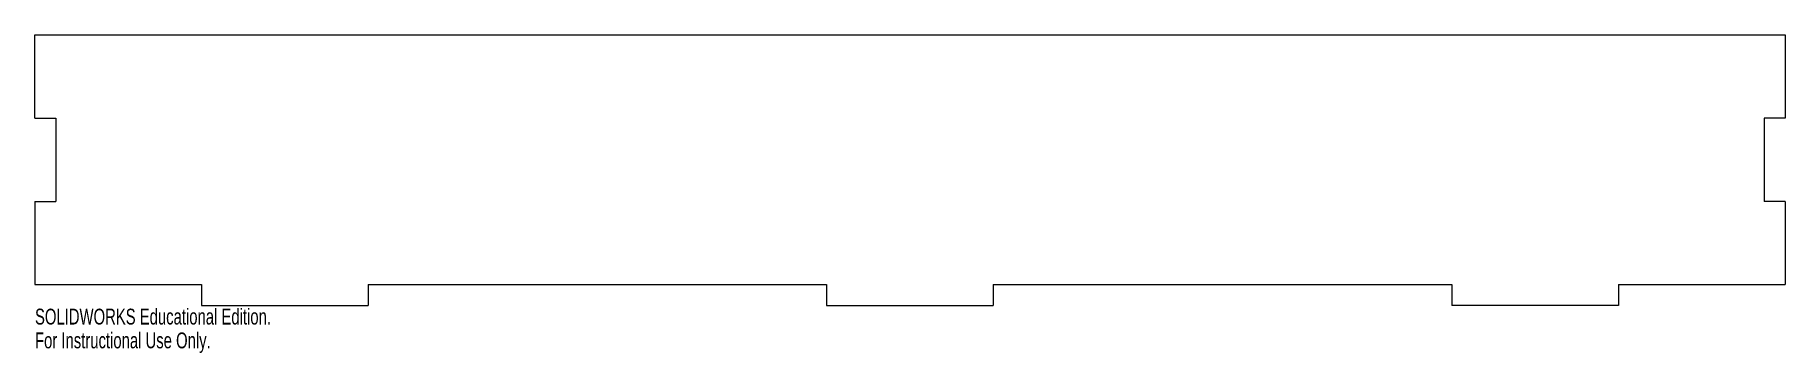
# Model space of a CAD drawing. Header units: inches. Extents: x 0 to 21, y -3.8 to 0.
import ezdxf

# ---------------------------------------------------------------- set-up
doc = ezdxf.new("R2010")
doc.units = ezdxf.units.IN
doc.header["$MEASUREMENT"] = 0
doc.styles.add('SLDTEXTSTYLE0', font='TXT', dxfattribs={"width": 0.7})

msp = doc.modelspace()

# ---------------------------------------------------------------- linework, layer by layer
at = {"color": 7, "linetype": 'Continuous', "lineweight": 15}
for p, q in [((0, -1), (0, 0)), ((0, 0), (21, 0)), ((21, 0), (21, -1)), ((0, -1), (0.25, -1)), ((0.25, -1), (0.25, -2)), ((21, -1), (20.75, -1)), ((20.75, -1), (20.75, -2)), ((0, -2), (0, -3)), ((0, -2), (0.25, -2)), ((21, -2), (20.75, -2)), ((21, -2), (21, -3)), ((0, -3), (2, -3)), ((2, -3), (2, -3.25)), ((4, -3), (9.5, -3)), ((4, -3), (4, -3.25)), ((9.5, -3), (9.5, -3.25)), ((11.5, -3), (17, -3)), ((11.5, -3), (11.5, -3.25)), ((17, -3), (17, -3.25)), ((19, -3), (21, -3)), ((19, -3), (19, -3.25)), ((2, -3.25), (4, -3.25)), ((9.5, -3.25), (11.5, -3.25)), ((19, -3.25), (17, -3.25))]:
    msp.add_line(p, q, dxfattribs=at)

# ---------------------------------------------------------------- texts
at = {"color": 7, "linetype": 'Continuous', "char_height": 0.1903, "attachment_point": 1, "style": 'SLDTEXTSTYLE0'}
for s, insert in [('SOLIDWORKS Educational Edition.', (0, -3.29)), ('For Instructional Use Only.', (0, -3.576))]:
    msp.add_mtext(s, dxfattribs=dict(at, insert=insert))

doc.saveas('drawing.dxf')
